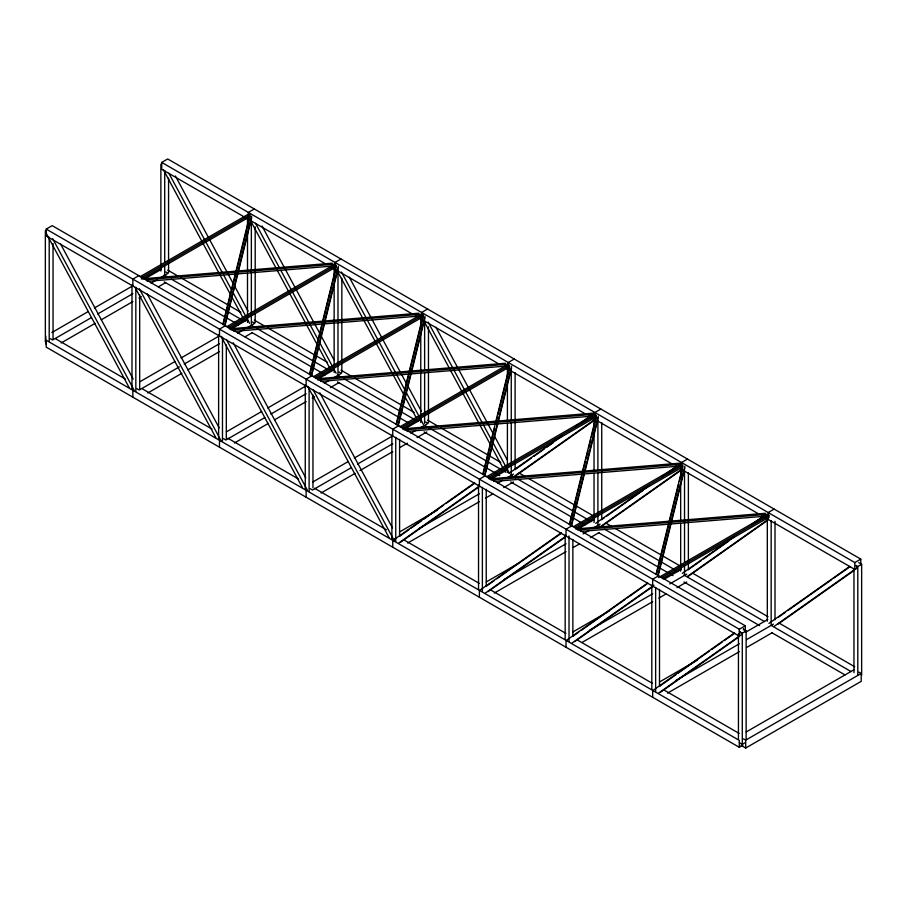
<?xml version="1.0" encoding="UTF-8"?>
<svg xmlns="http://www.w3.org/2000/svg" width="907" height="907" viewBox="0 0 907 907"><rect width="100%" height="100%" fill="white"/><g stroke="black" fill="none" stroke-linecap="round" stroke-linejoin="round"><path stroke-width="1.36" d="M222.805 324.434L249.992 214.585M223.145 324.751L235.378 275.32M236.398 271.204L249.992 216.274M224.517 325.976L251.692 216.127M224.857 326.293L237.77 274.118M238.45 271.374L251.692 217.816M309.446 374.455L336.282 265.978M309.786 374.772L322.348 323.969M323.028 321.225L335.941 269.039M311.146 375.997L338.334 266.148M311.486 376.314L338.334 267.837M396.076 424.476L423.263 314.627M396.416 424.793L408.649 375.362M410.009 369.863L423.263 316.316M397.788 426.018L424.964 316.169M398.128 426.335L424.964 317.858M482.717 474.486L509.553 366.02M483.397 473.431L494.61 428.127M496.299 421.256L497.319 417.141M498 414.397L509.212 369.081M484.417 476.028L511.605 366.19M484.757 476.345L511.605 367.879M569.347 524.507L596.194 416.041M569.687 524.824L582.26 474.021M582.94 471.277L585.321 461.663M586.001 458.919L588.031 450.677M588.711 447.933L590.752 439.691M591.432 436.947L596.194 417.73M571.059 526.049L598.235 416.211M571.399 526.366L584.312 474.191M584.992 471.447L598.235 417.9M655.988 574.528L682.824 466.051M656.668 573.473L668.89 524.042M669.57 521.298L678.742 484.225M679.422 481.481L682.483 469.123M657.688 576.07L684.876 466.221M658.029 576.387L684.876 467.91M393.547 540.028L474.406 482.966M399.704 536.173L408.944 529.654M411.256 528.021L421.653 520.686M423.966 519.065L443.602 505.199M445.904 503.566L474.792 483.193M398.717 543.032L479.576 485.971M400.259 542.431L478.805 487.002M509.054 473.341L562.193 435.848M574.902 426.88L578.36 424.431M580.673 422.798L591.069 415.463M515.221 469.486L531.389 458.069M533.701 456.448L544.098 449.112M546.411 447.48L553.338 442.582M581.058 423.025L590.298 416.506M514.224 476.334L595.083 419.272M515.766 475.744L594.323 420.315M480.177 590.049L561.036 532.987M486.333 586.194L494.428 580.491M496.73 578.859L518.679 563.372M520.992 561.739L561.422 533.214M485.347 593.042L566.206 535.98M488.045 591.636L565.435 537.023M595.695 523.362L648.822 485.857M661.532 476.889L663.845 475.268M666.157 473.635L676.554 466.3M601.851 519.507L604.164 517.874M606.477 516.242L643.437 490.154M668.856 472.23L675.783 467.332M600.865 526.355L681.724 469.293M602.407 525.765L680.953 470.336M566.818 640.07L647.677 583.008M572.975 636.215L578.745 632.134M581.058 630.512L624.957 599.538M627.27 597.906L646.906 584.04M571.988 643.063L654.004 585.185M574.675 641.657L652.076 587.044M682.325 573.371L734.307 536.695M751.631 524.473L763.184 516.321M688.492 569.528L701.19 560.56M703.503 558.927L728.922 540.991M753.173 523.872L763.569 516.537M687.495 576.376L768.365 519.314M687.88 576.591L767.594 520.346M653.448 690.091L734.307 633.029M659.604 686.236L675.783 674.819M678.096 673.187L709.285 651.181M711.587 649.548L721.983 642.213M724.296 640.58L734.693 633.245M658.618 693.084L741.79 634.39L740.361 632.077M660.16 692.495L738.706 637.065M768.966 623.392L849.825 566.331M778.591 617.1L785.519 612.202M787.832 610.57L831.73 579.596M834.032 577.974L850.21 566.558M774.136 626.397L857.308 567.703L855.879 565.39L857.795 566.501L861.65 564.279L861.65 675.432M777.991 624.163L854.224 570.367M46.212 229.097L739.296 629.243L739.296 636.136L46.212 235.99L46.212 229.097L52.187 225.65L745.271 625.796L745.271 631.317M254.334 208.973L248.371 212.419L248.371 219.313L161.729 169.292L161.729 162.41L167.704 158.963L860.788 559.109L860.788 564.619M138.816 275.671L132.853 279.118L132.853 286.011M139.973 276.76L248.189 214.279M141.435 277.61L249.652 215.129M142.648 278.596L249.652 216.818M51.858 332.54L88.342 311.486M94.419 307.972L133.329 285.512M144.27 279.186L161.299 269.368M91.528 317.541L52.617 340L50.339 338.685M97.605 314.026L132.864 293.664M151.106 283.131L157.183 279.628M159.621 278.222L168.135 273.313L165.856 271.998M61.132 342.982L95.178 323.323M101.255 319.808L132.864 301.555M138.952 298.052L141.379 296.646M158.408 286.816L165.698 282.61M225.458 325.692L219.483 329.139L219.483 336.021M340.975 258.994L335 262.44L335 269.334M226.603 326.781L334.819 264.3M228.065 327.631L336.282 265.15M229.278 328.617L336.282 266.839M139.712 381.858L174.972 361.508M181.06 357.993L218.746 336.225M232.124 328.504L246.715 320.08M179.382 366.847L139.259 390.021L136.98 388.706M184.246 364.047L219.505 343.685M237.747 333.152L243.824 329.649M247.475 327.54L254.765 323.323L252.486 322.008M147.762 392.992L181.808 373.344M187.896 369.829L219.505 351.576M245.037 336.837L252.339 332.62M312.087 375.702L306.124 379.149L306.124 386.042M427.605 309.015L421.642 312.462L421.642 319.355M313.244 376.802L421.46 314.321M314.706 377.641L422.923 315.16M315.919 378.627L422.923 316.849M226.353 431.879L261.613 411.517M267.69 408.014L306.6 385.543M317.541 379.228L333.357 370.101M264.799 417.571L225.888 440.042L223.61 438.727M270.876 414.068L306.147 393.706M324.377 383.173L329.241 380.362M334.105 377.561L341.406 373.344L339.127 372.029M234.403 443.013L268.449 423.354M274.526 419.85L306.147 401.597M312.223 398.082L314.65 396.688M330.454 387.561L338.969 382.641M398.729 425.723L392.754 429.17L392.754 436.063M514.246 359.036L508.271 362.483L508.271 369.376M399.874 426.823L508.09 364.342M401.336 427.662L509.553 365.181M402.549 428.648L509.553 366.87M312.983 481.9L348.243 461.538M354.331 458.035L392.017 436.267M404.182 429.249L419.986 420.122M351.44 467.593L312.53 490.052L310.251 488.737M357.517 464.078L392.776 443.727M411.018 433.195L415.882 430.383M420.746 427.571L428.036 423.365L425.757 422.05M321.033 493.034L355.079 473.375M359.943 470.574L392.776 451.618M400.078 447.4L407.368 443.194M417.095 437.571L426.823 431.959M485.358 475.744L479.395 479.191L479.395 486.084M600.876 409.057L594.913 412.492L594.913 419.385L588.813 415.871M486.515 476.833L594.731 414.363M487.977 477.683L596.194 415.202M489.19 478.669L596.194 416.891M399.624 531.921L437.31 510.153M490.812 479.27L506.628 470.143M395.146 538.951L392.754 540.323L392.754 547.216M418.615 528.838L479.418 493.737M497.648 483.216L502.512 480.404M507.376 477.592L513.464 474.089M407.674 543.055L479.418 501.639M485.494 498.124L492.784 493.907M503.736 487.592L513.464 481.98M572 525.765L566.025 529.212L566.025 536.105M687.517 459.067L681.542 462.513L681.542 465.268M573.145 526.854L681.361 464.373M574.607 527.704L682.824 465.223M575.82 528.69L682.824 466.912M486.254 581.931L520.301 562.283M577.453 529.28L594.47 519.45M504.031 579.562L566.047 543.758M583.076 533.928L589.153 530.425M592.804 528.316L600.094 524.099M494.304 593.076L566.047 551.649M573.349 547.443L579.426 543.928M590.366 537.613L598.881 532.692M658.629 575.786L652.666 579.222L652.666 586.115M774.147 509.088L768.184 512.534L768.184 519.428M658.561 577.578L768.002 514.394M661.248 577.714L769.465 515.244M662.461 578.711L769.465 516.933M572.895 631.952L609.368 610.899M664.083 579.301L681.112 569.471M589.459 630.286L652.689 593.779M669.706 583.949L686.735 574.12M582.158 642.383L652.689 601.67M658.765 598.155L666.055 593.949M677.007 587.634L686.735 582.011M739.296 629.243L745.271 625.796M161.729 162.41L854.813 562.555L860.788 559.109M739.398 631.521L742.289 633.188L746.132 630.966L746.132 739.307M659.525 681.973L697.222 660.205M745.86 632.134L767.741 619.492M762.084 515.902L854.813 569.449L857.206 568.065M676.089 680.307L739.318 643.8M746.62 639.582L773.365 624.141M667.575 693.107L739.318 651.691M746.62 647.473L772.152 632.735M746.166 731.994L854.383 669.513M743.423 738.831L745.701 740.146L861.219 673.459L861.219 681.35L745.701 748.037L741.144 745.407M739.398 742.674L742.289 744.341L745.169 742.674M739.296 747.289L739.296 740.395L46.212 340.25L46.212 347.143L739.296 747.289L742.878 745.225M141.311 278.937L332.223 263.189M145.812 279.775L333.923 264.254M147.217 281.351L333.923 265.944M229.346 328.844L418.864 313.21M231.036 329.91L420.553 314.276M233.847 331.361L420.553 315.965M317.382 378.741L505.494 363.231M317.677 379.931L508.6 364.183M320.488 381.382L505.789 366.099M402.617 428.875L593.529 413.127M404.307 429.941L595.23 414.204M407.118 431.403L592.418 416.12M489.247 478.896L680.171 463.148M490.948 479.962L681.871 464.214M493.759 481.424L680.465 466.028M575.888 528.917L765.406 513.283M577.589 529.983L767.095 514.348M580.389 531.445L765.689 516.162M858.759 562.612L861.65 564.279M250.808 220.718L326.463 264.402M330.125 266.511L413.093 314.423M415.531 315.829L499.734 364.444M505.834 367.959L585.151 413.751M597.35 420.803L671.781 463.772M675.443 465.881L677.88 467.298M681.542 469.407L759.635 514.496M167.704 270.116L178.679 276.454M181.117 277.859L240.911 312.382M254.334 320.137L264.096 325.772M267.758 327.88L327.552 362.403M340.975 370.147L351.95 376.496M354.388 377.902L400.758 404.669M403.196 406.075L414.182 412.424M427.605 420.168L438.591 426.505M441.029 427.923L500.823 462.434M519.121 473L525.221 476.526M528.883 478.647L593.552 515.981M605.763 523.022L611.862 526.548M615.524 528.656L680.193 566.002M692.392 573.043L768.048 616.726M779.034 623.064L854.677 666.736M858.94 672.144L861.219 673.459M164.167 274.968L167.829 277.077M171.491 279.197L244.709 321.463M252.021 325.692L254.47 327.098M256.908 328.504L327.676 369.364M337.438 375.01L341.1 377.119M343.549 378.525L417.98 421.506M425.304 425.723L505.834 472.23M510.709 475.041L515.595 477.864M518.033 479.27L591.251 521.536M598.575 525.765L601.012 527.171M604.674 529.291L677.88 571.557M683.98 575.083L764.522 621.578M771.846 625.807L851.151 671.599M164.167 281.862L238.609 324.831M252.021 332.586L325.239 374.852M337.438 381.892L408.218 422.753M424.079 431.913L499.734 475.597M510.709 481.934L585.151 524.904M598.575 532.658L673.005 575.628M683.98 581.977L759.635 625.649M771.846 632.689L845.052 674.967M743.252 629.299L746.132 630.966M55.849 338.923L125.393 379.069M142.478 388.933L212.034 429.09M227.895 438.251L298.664 479.111M314.536 488.272L386.529 529.835M403.604 539.699L479.259 583.371M490.245 589.72L565.9 633.392M576.875 639.73L652.53 683.413M663.516 689.751L739.171 733.434M743.491 628.698L745.645 632.168M435.972 327.291L493.283 433.909M494.621 436.392L507.285 459.951M428.127 322.076L482.105 422.492M483.442 424.975L509.428 473.329M423.932 320.919L478.579 422.583M479.916 425.054L504.564 470.926M349.342 277.27L406.653 383.888M407.98 386.371L421.313 411.166M341.486 272.055L404.805 389.829M406.132 392.312L423.456 424.544M337.291 270.898L403.932 394.874M405.27 397.357L415.939 417.197M262.032 226.013L334.014 359.909M255.525 223.281L279.515 267.905M280.841 270.388L332.155 365.85M333.493 368.333L336.157 373.287M250.661 220.877L288.641 291.544M289.979 294.027L331.293 370.895M319.797 392.742L392.436 527.874M313.278 389.999L394.579 541.264M307.745 386.371L389.058 537.624M175.402 175.992L233.382 283.857M234.709 286.329L248.042 311.135M168.883 173.26L222.204 272.44M223.53 274.923L231.534 289.798M232.861 292.281L245.525 315.829M246.863 318.312L249.527 323.266M163.362 169.62L230.661 294.843M231.999 297.315L244.663 320.874M233.156 342.721L305.795 477.864M226.648 339.989L307.28 489.995M221.115 336.35L302.416 487.603M147.195 293.947L219.165 427.843M139.338 288.732L221.308 441.221M135.143 287.564L215.787 437.582M60.554 243.926L133.193 379.058M52.708 238.711L134.009 389.965M45.849 232.589L129.145 387.561M857.795 566.501L857.795 674.842M854.813 562.555L854.813 569.449M853.952 568.496L853.952 672.62M775.009 521.298L775.009 619.787M771.165 520.697L771.165 624.821M767.311 518.475L767.311 621.193M745.701 740.146L745.701 748.037M742.289 633.188L742.289 744.341M738.434 633.778L738.434 739.307M688.379 472.683L688.379 569.766M684.524 470.688L684.524 562.136M684.524 564.959L684.524 574.8M680.681 468.466L680.681 478.306M680.681 483.941L680.681 520.516M680.681 523.339L680.681 571.172M659.502 589.391L659.502 686.474M655.648 587.396L655.648 691.508M652.666 690.386L652.666 697.268M651.804 585.174L651.804 689.286M601.738 422.662L601.738 519.745M597.894 420.667L597.894 469.905M597.894 472.728L597.894 524.779M594.04 418.444L594.04 426.88M594.04 432.514L594.04 470.506M594.04 473.318L594.04 522.557M572.861 539.37L572.861 636.453M569.018 535.969L569.018 641.498M566.025 640.365L566.025 647.258M565.163 535.153L565.163 639.276M515.108 372.641L515.108 469.724M511.253 370.646L511.253 419.896M511.253 422.707L511.253 474.769M507.41 368.423L507.41 378.276M507.41 383.899L507.41 420.485M507.41 423.297L507.41 472.547M486.231 489.349L486.231 586.444M482.377 487.354L482.377 591.477M479.395 590.344L479.395 597.237M478.533 485.132L478.533 589.255M428.467 326.849L428.467 422.526M424.623 320.625L424.623 369.875M424.623 372.686L424.623 423.342M420.769 318.402L420.769 326.849M420.769 332.472L420.769 415.485M420.769 418.297L420.769 422.526M399.59 439.339L399.59 536.422M395.747 437.333L395.747 541.456M391.892 435.111L391.892 539.234M341.837 278.234L341.837 319.037M341.837 321.849L341.837 359.841M341.837 362.653L341.837 372.505M337.982 270.603L337.982 374.727M334.139 268.381L334.139 278.234M334.139 283.868L334.139 365.464M334.139 368.287L334.139 372.505M312.96 394.942L312.96 487.807M309.106 387.323L309.106 491.435M306.124 490.302L306.124 497.195M305.262 385.101L305.262 489.213M255.196 226.807L255.196 311.226M255.196 314.049L255.196 322.484M251.352 220.594L251.352 324.706M247.498 218.372L247.498 226.807M247.498 232.441L247.498 270.422M247.498 273.245L247.498 322.484M226.319 344.932L226.319 439.192M222.476 337.302L222.476 441.414M219.483 440.292L219.483 447.174M218.621 335.08L218.621 439.192M168.566 178.203L168.566 272.463M164.711 170.573L164.711 262.032M164.711 264.844L164.711 274.696M160.868 164.133L160.868 271.057M139.689 294.911L139.689 389.182M135.835 287.281L135.835 391.405M132.853 390.271L132.853 397.164M131.991 285.059L131.991 389.182M53.048 243.484L53.048 339.161M49.205 237.26L49.205 341.383M45.781 336.055L45.781 343.946M45.35 230.82L45.35 341.973"/></g></svg>
